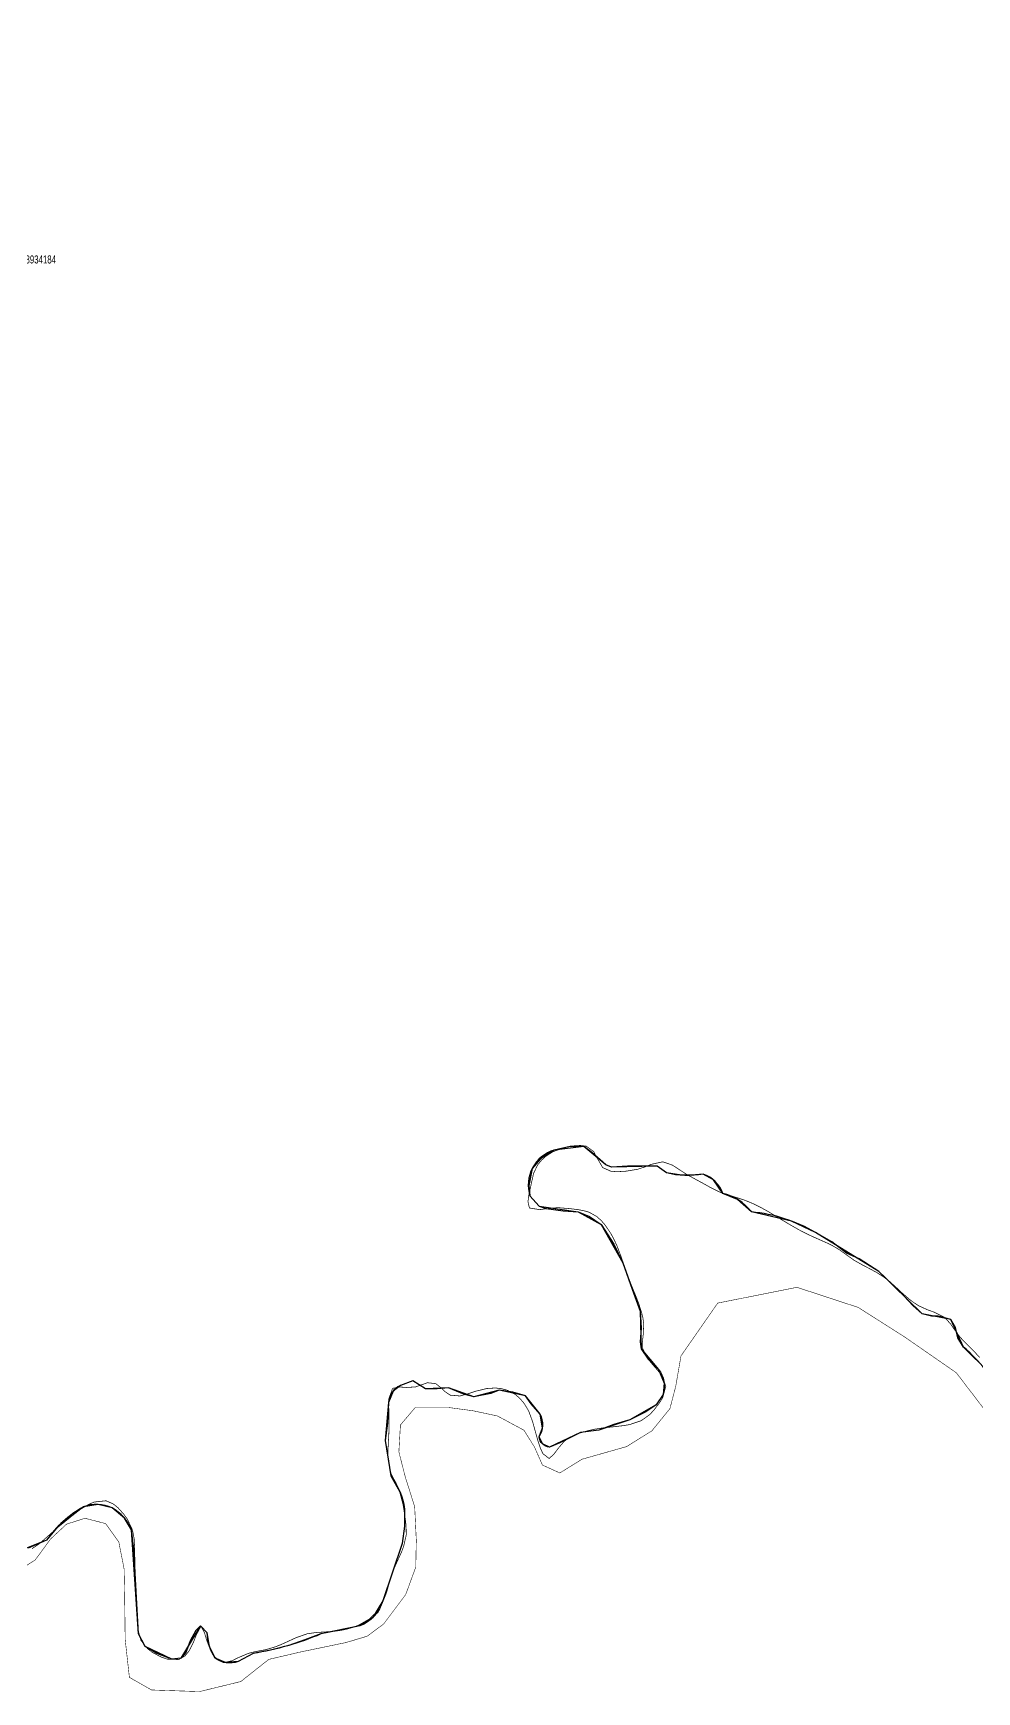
# Model space of a CAD drawing. Extents: x 204834 to 208707, y 4853033 to 4855981.
# Drawn here: x 207695.3 to 207930.9, y 4853033.3 to 4853447.8 of the extents above; entities that cross this region are included whole.
import ezdxf
from ezdxf.enums import TextEntityAlignment as Align

# ---------------------------------------------------------------- set-up
doc = ezdxf.new("R2010")
doc.units = 0
doc.header["$LTSCALE"] = 1.5
doc.header["$MEASUREMENT"] = 0
for name, color, linetype in [('CD-MALHA-LOTES', 40, 'CONTINUOUS'), ('CD_TXT_QUADRA', 7, 'CONTINUOUS'), ('HD-CURSO-PERENE', 170, 'CONTINUOUS'), ('LM-LIM-SETOR-FISCAL', 7, 'CONTINUOUS'), ('RU-QUADRAS', 6, 'CONTINUOUS')]:
    doc.layers.add(name, color=color, linetype=linetype)
doc.styles.add('ARIAL', font='ARIAL.TTF')
doc.linetypes.add('Limite', pattern='A,20,-3,[130,ltypeshp.shx,S=6.35,R=0,X=0,Y=0],-3,20', length=46)

msp = doc.modelspace()

# ---------------------------------------------------------------- linework, layer by layer
at = {"layer": 'CD-MALHA-LOTES', "linetype": 'Continuous'}
msp.add_lwpolyline([(207931.9, 4853115.2), (207929.61, 4853117.49), (207927.6, 4853119.5), (207926.17, 4853121.78), (207925.6, 4853124.36), (207924.45, 4853126.36), (207921.3, 4853127.22), (207919.58, 4853127.22), (207917.29, 4853127.79), (207915, 4853129.8), (207911.56, 4853133.52), (207906.43, 4853138.38), (207901.56, 4853141.53), (207898.41, 4853142.96), (207894.68, 4853145.82), (207890.67, 4853148.11), (207884.66, 4853150.98), (207874.63, 4853153.27), (207871.2, 4853156.41), (207867.47, 4853157.85), (207865.18, 4853161.28), (207862.6, 4853162.71), (207859.74, 4853162.42), (207857.16, 4853162.42), (207853.44, 4853163), (207851.15, 4853164.71), (207847.71, 4853164.71), (207843.7, 4853164.71), (207839.69, 4853164.43), (207838.26, 4853165), (207834.82, 4853168.15), (207832.82, 4853169.58), (207829.38, 4853169.58), (207825.37, 4853168.72), (207821.93, 4853166.43), (207819.93, 4853164.14), (207819.07, 4853159.85), (207819.35, 4853157.27), (207821.64, 4853154.7), (207823.36, 4853154.12), (207827.66, 4853153.55), (207831.38, 4853153.27), (207834.25, 4853152.12), (207837.11, 4853150.12), (207840.26, 4853145.25), (207842.55, 4853140.53), (207844.84, 4853133.95), (207846.85, 4853128.51), (207847.14, 4853124.22), (207846.85, 4853120.78), (207847.14, 4853119.07), (207848.85, 4853116.49), (207851.43, 4853113.91), (207852.86, 4853110.48), (207852.58, 4853107.62), (207850.86, 4853105.04), (207848.28, 4853103.33), (207844.27, 4853101.32), (207840.26, 4853100.18), (207836.54, 4853098.75), (207831.96, 4853098.17), (207826.8, 4853095.6), (207824.22, 4853094.45), (207822.5, 4853095.31), (207821.64, 4853097.03), (207822.5, 4853099.32), (207821.93, 4853102.75), (207819.64, 4853105.33), (207818.21, 4853107.33), (207815.06, 4853108.19), (207811.62, 4853108.76), (207809.62, 4853107.9), (207805.32, 4853107.05), (207803.03, 4853107.62), (207799.02, 4853109.34), (207796.15, 4853109.05), (207793.29, 4853109.05), (207790.14, 4853111.05), (207786.99, 4853109.91), (207785.18, 4853108.48), (207784.03, 4853105.62), (207783.75, 4853100.46), (207783.17, 4853096.17), (207784.03, 4853091.02), (207784.61, 4853087.3), (207786.9, 4853083.29), (207788.04, 4853079), (207788.04, 4853074.71), (207787.47, 4853070.41), (207782.6, 4853056.1), (207780.02, 4853051.81), (207776.87, 4853049.81), (207771.43, 4853048.66), (207767.13, 4853047.8), (207763.12, 4853046.37), (207759.11, 4853044.94), (207754.53, 4853043.8), (207750.24, 4853042.94), (207746.51, 4853040.94), (207743.36, 4853040.65), (207740.78, 4853041.79), (207739.35, 4853044.66), (207738.78, 4853048.09), (207737.06, 4853049.81), (207735.91, 4853048.66), (207734.48, 4853046.09), (207733.34, 4853042.94), (207732.19, 4853041.79), (207729.9, 4853041.51), (207726.18, 4853042.94), (207723.31, 4853044.66), (207721.59, 4853047.8), (207720.45, 4853068.98), (207719.87, 4853073.85), (207718.16, 4853076.71), (207715.01, 4853079.29), (207711.57, 4853080.14), (207707.85, 4853079.57), (207704.98, 4853077.57), (207701.54, 4853074.71), (207698.68, 4853071.27), (207694.1, 4853069.27)], dxfattribs=at)
at = {"layer": 'HD-CURSO-PERENE', "const_width": 0.18}
msp.add_lwpolyline([(207931.65, 4853116.89), (207929.88, 4853118.78), (207927.75, 4853120.88), (207926.73, 4853121.99), (207925.2, 4853124.05), (207924.34, 4853125.31), (207922.83, 4853126.94), (207920.19, 4853128.25), (207918.73, 4853128.76), (207916.52, 4853129.76), (207915.25, 4853130.56), (207914.04, 4853131.46), (207912.11, 4853133.16), (207911.02, 4853134.19), (207909.47, 4853135.6), (207908.3, 4853136.54), (207907.07, 4853137.4), (207905.8, 4853138.2), (207903.94, 4853139.2), (207902.6, 4853139.88), (207900.32, 4853141.16), (207897.88, 4853142.9), (207896.66, 4853143.78), (207894.77, 4853144.9), (207893.42, 4853145.55), (207892.04, 4853146.16), (207889.65, 4853147.23), (207888.3, 4853147.88), (207886.47, 4853148.82), (207883.87, 4853150.31), (207882.58, 4853151.08), (207880.34, 4853152.45), (207879.05, 4853153.23), (207876.82, 4853154.47), (207875.48, 4853155.14), (207874.1, 4853155.74), (207872.7, 4853156.29), (207870.13, 4853157.11), (207868.69, 4853157.54), (207866.72, 4853158.23), (207864.04, 4853159.58), (207862.73, 4853160.32), (207860.86, 4853161.33), (207858.24, 4853162.78), (207856.2, 4853164.13), (207854.88, 4853164.98), (207852.51, 4853165.79), (207849.64, 4853165.16), (207848.19, 4853164.57), (207846.28, 4853163.94), (207843.34, 4853163.45), (207841.09, 4853163.32), (207839.5, 4853163.45), (207837.51, 4853164.35), (207835.98, 4853166.97), (207835.27, 4853168.33), (207833.42, 4853169.69), (207831.9, 4853169.88), (207830.26, 4853169.77), (207827.88, 4853169.34), (207825.1, 4853168.32), (207823.35, 4853167.19), (207822.2, 4853166.15), (207821.25, 4853164.98), (207820.27, 4853162.95), (207819.61, 4853160), (207819.08, 4853157.5), (207818.85, 4853155.84), (207819.21, 4853154.25), (207821.78, 4853153.84), (207823.54, 4853154.09), (207826.31, 4853154.33), (207829.22, 4853154.1), (207831.2, 4853153.86), (207832.7, 4853153.6), (207834.15, 4853153.18), (207836.07, 4853152.09), (207837.18, 4853151.07), (207838.18, 4853149.91), (207839.48, 4853147.97), (207840.21, 4853146.65), (207841.06, 4853144.83), (207842.13, 4853142.03), (207842.62, 4853140.61), (207843.42, 4853138.31), (207843.93, 4853136.9), (207844.77, 4853134.73), (207845.9, 4853131.95), (207846.44, 4853130.55), (207847.22, 4853128.18), (207847.56, 4853126.72), (207847.75, 4853125.22), (207847.62, 4853122.53), (207847.45, 4853121.01), (207847.52, 4853119.06), (207848.83, 4853116.49), (207849.84, 4853115.28), (207851.58, 4853113.27), (207852.49, 4853111.98), (207853.27, 4853109.71), (207852.51, 4853106.9), (207851.68, 4853105.54), (207850.24, 4853103.67), (207849.18, 4853102.57), (207847.12, 4853101.1), (207844.3, 4853100.14), (207842.79, 4853099.88), (207840.77, 4853099.64), (207837.79, 4853099.33), (207835.44, 4853098.96), (207833.96, 4853098.63), (207831.77, 4853098.01), (207829.07, 4853096.82), (207827.84, 4853095.88), (207826.33, 4853094.09), (207825.33, 4853092.73), (207824.12, 4853091.66), (207822.57, 4853092.87), (207821.9, 4853094.39), (207821.29, 4853096.22), (207820.76, 4853098.14), (207820.02, 4853100.83), (207819.03, 4853103.53), (207817.87, 4853105.46), (207816.88, 4853106.62), (207815.72, 4853107.63), (207813.68, 4853108.71), (207812.21, 4853109.11), (207810.7, 4853109.27), (207808.59, 4853109.14), (207805.67, 4853108.43), (207803.38, 4853107.67), (207801.85, 4853107.28), (207799.46, 4853107.48), (207798.19, 4853108.33), (207797, 4853109.43), (207795.83, 4853110.36), (207793.75, 4853110.59), (207792.32, 4853110.07), (207790.77, 4853109.54), (207788.51, 4853109.4), (207786.88, 4853109.52), (207785.06, 4853109.18), (207784.12, 4853106.62), (207784.09, 4853104.87), (207784.15, 4853102.51), (207784.18, 4853099.59), (207784.09, 4853097.27), (207784, 4853095.77), (207783.93, 4853094.25), (207783.93, 4853091.99), (207784.06, 4853090.49), (207784.66, 4853087.92), (207785.95, 4853085.21), (207786.62, 4853083.86), (207787.43, 4853081.49), (207787.92, 4853078.52), (207788.24, 4853076.4), (207788.42, 4853074.91), (207788.46, 4853072.56), (207787.8, 4853069.65), (207787.26, 4853068.23), (207786.22, 4853065.94), (207785.6, 4853064.57), (207784.77, 4853062.5), (207783.96, 4853059.62), (207783.55, 4853058.17), (207782.56, 4853055.66), (207781.81, 4853054.34), (207780.91, 4853053.14), (207779.14, 4853051.48), (207776.54, 4853049.99), (207775.11, 4853049.45), (207773.62, 4853049.02), (207772.09, 4853048.7), (207770.54, 4853048.48), (207767.58, 4853048.27), (207766.07, 4853048.19), (207763.71, 4853047.85), (207760.91, 4853046.86), (207759.53, 4853046.22), (207757.17, 4853045.14), (207755.77, 4853044.59), (207753.51, 4853043.91), (207750.61, 4853043.35), (207749.14, 4853042.99), (207746.44, 4853041.85), (207745.01, 4853041.12), (207742.81, 4853040.61), (207740.55, 4853042.1), (207739.64, 4853043.59), (207738.6, 4853046.38), (207738.07, 4853048.18), (207737.21, 4853049.72), (207736.06, 4853047.62), (207735.36, 4853045.81), (207734.22, 4853043.54), (207733.24, 4853042.34), (207731.66, 4853041.41), (207728.77, 4853041.52), (207727.25, 4853042.05), (207725.06, 4853043.22), (207723.83, 4853044.15), (207722.21, 4853046.22), (207721.44, 4853049.07), (207721.3, 4853050.61), (207721.19, 4853052.99), (207721.06, 4853055.98), (207720.95, 4853058.72), (207720.9, 4853060.23), (207720.85, 4853061.73), (207720.76, 4853064.47), (207720.68, 4853067.47), (207720.62, 4853070.05), (207720.53, 4853071.56), (207720.11, 4853073.79), (207718.85, 4853076.47), (207717.95, 4853077.72), (207716.53, 4853079.31), (207715.33, 4853080.29), (207713.5, 4853081.09), (207710.56, 4853080.78), (207709.11, 4853080.15), (207707.25, 4853079.03), (207704.89, 4853077.2), (207702.94, 4853075.61), (207701.77, 4853074.67), (207700.62, 4853073.7), (207698.99, 4853072.24), (207696.73, 4853070.26), (207695.03, 4853069.12)], dxfattribs=at)
at = {"layer": 'LM-LIM-SETOR-FISCAL', "linetype": 'Limite', "ltscale": 0.1, "const_width": 0.13, "flags": 128}
msp.add_lwpolyline([(208132.13, 4853213.19), (208114.89, 4853209.76), (208079.6, 4853197.34), (208051.55, 4853180.72), (208025.58, 4853147.48), (208008.96, 4853121.51), (207990.27, 4853095.54), (207977.18, 4853074.27), (207977.18, 4853074.27), (207977.25, 4853074.22), (207977.18, 4853074.27), (207956.1, 4853085.93), (207945.82, 4853090.68), (207936.07, 4853099.64), (207925.79, 4853113.08), (207912.87, 4853122.04), (207901.27, 4853129.42), (207885.99, 4853134.43), (207866.22, 4853130.48), (207857.06, 4853117.3), (207855.74, 4853109.65), (207854.29, 4853104.12), (207849.81, 4853098.58), (207843.48, 4853094.63), (207832.35, 4853091.47), (207826.81, 4853088.04), (207822.46, 4853090.02), (207820.49, 4853094.5), (207817.85, 4853098.72), (207811.26, 4853102.27), (207805.07, 4853103.59), (207799.14, 4853104.38), (207790.7, 4853104.38), (207787.01, 4853100.03), (207786.62, 4853093.31), (207788.2, 4853087.12), (207790.57, 4853079.61), (207790.97, 4853071.24), (207790.84, 4853064.52), (207788.33, 4853057.66), (207782.8, 4853050.28), (207778.71, 4853047.25), (207773.44, 4853045.67), (207762.04, 4853043.3), (207754.13, 4853041.45), (207747.15, 4853035.92), (207736.87, 4853033.41), (207724.88, 4853033.81), (207719.34, 4853036.97), (207718.29, 4853046.46), (207718.15, 4853057.73), (207718.02, 4853064.06), (207716.7, 4853070.78), (207713.41, 4853075.39), (207708.27, 4853076.71), (207703.66, 4853075.26), (207699.7, 4853071.57), (207695.82, 4853066.3), (207691.07, 4853063.26), (207679.08, 4853063.26), (207668.54, 4853066.43), (207663.92, 4853071.17), (207660.23, 4853076.31), (207656.54, 4853081.71), (207653.12, 4853086.99), (207651.8, 4853094.76), (207650.35, 4853101.35), (207645.47, 4853108.07), (207638.75, 4853112.42), (207633.48, 4853114.13), (207625.51, 4853116.05), (207616.55, 4853118.55), (207607.72, 4853121.45), (207599.15, 4853123.03), (207589.26, 4853124.48), (207579.64, 4853122.9), (207567.98, 4853122.5), (207563.63, 4853123.29), (207559.41, 4853125.53), (207549.66, 4853131.07), (207540.31, 4853134.1), (207534.9, 4853135.16), (207526.34, 4853135.42), (207517.37, 4853134.63), (207509.86, 4853132.26), (207501.03, 4853132.12), (207496.16, 4853134.1), (207489.44, 4853138.19), (207485.09, 4853140.95), (207483.24, 4853145.3), (207433.38, 4853135.75), (207434.67, 4853127.72), (207426.82, 4853124.81), (207415.73, 4853122.98), (207396.77, 4853120.95), (207392.49, 4853119.11), (207387.47, 4853118.39), (207381.3, 4853117.24), (207376.56, 4853116.38), (207369.1, 4853115.23), (207357.97, 4853112.75), (207344.5, 4853111.15), (207333.42, 4853111.36), (207328.77, 4853111.37), (207320.7, 4853109.57), (207319.42, 4853105.86), (207317.92, 4853104.36), (207313.42, 4853103), (207306.84, 4853102), (207303.18, 4853099.75), (207300.74, 4853099.94), (207297.24, 4853101.27), (207294.36, 4853102.41), (207290.13, 4853102.41), (207285.91, 4853101.58), (207283.75, 4853100.66), (207281.89, 4853098.7), (207278.14, 4853097.67), (207267.11, 4853095.09), (207250.59, 4853091.4), (207242.24, 4853089.87), (207232.02, 4853089.01), (207225.74, 4853087.76), (207218.42, 4853086.81), (207208.78, 4853084.88), (207201.06, 4853083.36), (207192.55, 4853081.52), (207188.75, 4853080.47), (207183.81, 4853079.34), (207181.54, 4853078.81), (207178.97, 4853078.21), (207175.42, 4853077.24), (207161.51, 4853073.61), (207134.62, 4853067.5), (207121.18, 4853063.43), (207109.77, 4853060.98), (207083.02, 4853055.24), (207071.92, 4853053.66), (207063.04, 4853052.2), (207057.57, 4853051.22), (207048.59, 4853049.32), (207041.5, 4853047.9), (207028.02, 4853045.07), (207018.95, 4853043.22), (207009.04, 4853041.02), (207007.25, 4853052.87), (207006.42, 4853057.28), (207004.98, 4853065.92), (207003.06, 4853076.97), (207001.71, 4853082.51), (207000.15, 4853089.03), (206998.25, 4853095.75), (206995.98, 4853101.99), (206993.74, 4853107.81), (206987.39, 4853105.57), (206977.81, 4853100.47), (206967.6, 4853097.61), (206962.59, 4853093.58), (206958.92, 4853089.46), (206955.6, 4853082.5), (206950.01, 4853078.17), (206943.28, 4853074.5), (206936.66, 4853071.45), (206932.61, 4853069.6), (206929.01, 4853068.36), (206924.61, 4853067.87), (206920.58, 4853068.19), (206915.12, 4853068.72), (206902.95, 4853070.8), (206891.38, 4853067.85), (206880.4, 4853065.73), (206872.64, 4853064.04), (206858.24, 4853060.22), (206847.8, 4853057.54), (206840.17, 4853055.43), (206828.46, 4853052.32), (206822.53, 4853050.63), (206811.52, 4853047.66), (206803.01, 4853045.24), (206783.97, 4853039.27), (206779.35, 4853035.22), (206768.83, 4853039.64), (206726.11, 4853063.48), (206713.2, 4853068.45), (206676.44, 4853090.31), (206672.42, 4853095.9), (206668.43, 4853097.71), (206665.78, 4853098.35), (206614.27, 4853094.76), (206560.2, 4853092.06), (206527.07, 4853088.1), (206526.63, 4853090.28), (206436.89, 4853085.62), (206403.59, 4853083.9), (206378.69, 4853082.54), (206306.59, 4853077.18), (206281.43, 4853073.09), (206250.76, 4853068.13), (206249.32, 4853067.81), (206241.73, 4853106.06), (206174.74, 4853099.25), (206115.25, 4853096.39), (206097.24, 4853093.29), (206088.22, 4853093.5), (206047.56, 4853092.24), (205987.11, 4853086.63), (205973.22, 4853086.23), (205954.27, 4853084.91), (205875.14, 4853081.42), (205864.61, 4853080.53), (205796.33, 4853076.78), (205791.35, 4853076.88), (205760.46, 4853075.4), (205708.12, 4853073.2), (205697.96, 4853072.98), (205694.02, 4853072.84), (205648.48, 4853073.83), (205657.67, 4853139.89), (205663.09, 4853176.52), (205673.5, 4853240.08), (205679.81, 4853273), (205682.39, 4853291.1), (205686.45, 4853319.25), (205690.23, 4853344.16), (205693.06, 4853366.18), (205695.8, 4853385.06), (205698.77, 4853405.47), (205701.84, 4853427.15), (205703.38, 4853440.04), (205705.6, 4853461.25), (205707.13, 4853485.05), (205708.09, 4853504.93), (205707.25, 4853529.87), (205706.63, 4853547.82), (205704.33, 4853573.07), (205701.82, 4853593.22), (205697.65, 4853618.26), (205692.43, 4853645.81), (205685.96, 4853670.23), (205679.7, 4853691.73), (205670, 4853719.35), (205658.78, 4853745.51), (205610.54, 4853829.65), (205562.78, 4853902.04), (205476.94, 4854024.43), (205418.69, 4854109.18), (205356.81, 4854200.14), (205285.27, 4854304.56), (205232.63, 4854379.82), (205148.32, 4854500.33), (205059.6, 4854625.34), (204995.99, 4854716.47), (204934.98, 4854801.22), (204887.55, 4854871.19), (204871.08, 4854893.76), (204835.64, 4854946.28), (204834.25, 4854948.2), (204845.64, 4854959.83), (204876.75, 4854964.71), (204914.35, 4854970.84), (204996.87, 4854983.31), (205090.66, 4854997.71), (205105.98, 4854999.94), (205187.94, 4855012.05), (205245.94, 4855021.11), (205272.68, 4855025.85), (205289.82, 4855028.52), (205353.63, 4855038.1), (205379.87, 4855044.32), (205380.17, 4855053.59), (205399.55, 4855054.95), (205426.54, 4855056.03), (205437.99, 4855056.62), (205499.63, 4855060.67), (205539.31, 4855063.19), (205567.09, 4855064.98), (205582.41, 4855066.09), (205635.91, 4855070), (205692.95, 4855073.42), (205739.37, 4855076.32), (205755.85, 4855076.88), (205779.09, 4855078.91), (205796.39, 4855080.33), (205832.27, 4855082.2), (205855.36, 4855083.58), (205884.96, 4855084.97), (205904.85, 4855085.43), (205945.85, 4855088.06), (205975.45, 4855089.94), (205990.04, 4855090.61), (206010.45, 4855091.62), (206021.42, 4855091.93), (206022.38, 4855094.63), (206023.19, 4855099.07), (206023.73, 4855105.32), (206023.73, 4855114.57), (206023.61, 4855122.77), (206023.73, 4855128.91), (206023.31, 4855148.74), (206059.09, 4855155.08), (206090.43, 4855139.24), (206138.56, 4855111.07), (206178.75, 4855088.19), (206206.79, 4855072.52), (206222.46, 4855062.86), (206230.38, 4855057.64), (206237.19, 4855052.51), (206245.02, 4855046.96), (206277.61, 4855028.92), (206315.11, 4855009.06), (206322.43, 4855004.94), (206334.61, 4854998.15), (206344.05, 4854991.94), (206370.01, 4854978.16), (206377.13, 4854974.52), (206383.62, 4854970.88), (206391.86, 4854965.97), (206400.96, 4854960.99), (206409.67, 4854956.24), (206418.06, 4854951.81), (206428.03, 4854946.58), (206436.74, 4854941.99), (206446.39, 4854936.45), (206454.94, 4854931.86), (206463.33, 4854927.27), (206473.94, 4854921.41), (206483.44, 4854916.66), (206493.49, 4854911.28), (206502.2, 4854906.53), (206509.16, 4854902.73), (206517.55, 4854899.17), (206528.48, 4854896), (206549.69, 4854889.67), (206564.41, 4854883.97), (206567.2, 4854879.08), (206570.83, 4854883.26), (206576.05, 4854891.17), (206582.86, 4854902.57), (206588.24, 4854910.17), (206594.1, 4854919.67), (206601.38, 4854929.09), (206611.99, 4854937.95), (206625.76, 4854949.98), (206640.32, 4854965.18), (206646.34, 4854973.73), (206650.93, 4854980.7), (206656.31, 4854989.4), (206659.8, 4854993.84), (206666.37, 4855000.56), (206674.91, 4855008.32), (206682.51, 4855016.24), (206687.1, 4855021.3), (206689.8, 4855026.21), (206695.97, 4855035.87), (206702.46, 4855046.95), (206709.74, 4855060.01), (206715.44, 4855068.88), (206721.77, 4855075.21), (206727.79, 4855082.65), (206732.22, 4855088.66), (206736.5, 4855097.05), (206739.58, 4855106.79), (206740.85, 4855116.29), (206741.17, 4855125.63), (206741.64, 4855134.02), (206741.17, 4855142.09), (206742.12, 4855150.72), (206742.75, 4855160.06), (206742.43, 4855173.36), (206743.07, 4855183.81), (206745.76, 4855192.36), (206748.45, 4855197.74), (206758.11, 4855205.5), (206768.24, 4855208.82), (206775.2, 4855210.56), (206778.84, 4855212.3), (206783.44, 4855216.26), (206786.6, 4855221.64), (206789.29, 4855225.29), (206792.14, 4855229.4), (206795.63, 4855232.73), (206801.01, 4855234.47), (206808.45, 4855236.21), (206816.52, 4855237.63), (206822.22, 4855240.17), (206827.6, 4855242.54), (206831.4, 4855244.28), (206836.63, 4855244.44), (206839.95, 4855243.97), (206842.19, 4855243.65), (206845.62, 4855240.46), (206849.62, 4855235.99), (206854.58, 4855232.12), (206859.64, 4855229.78), (206864.76, 4855227.39), (206870.2, 4855225.04), (206874.73, 4855222.3), (206878.92, 4855219.29), (206882.98, 4855215.83), (206887.98, 4855212.7), (206893.95, 4855209.85), (206900.29, 4855207.85), (206907.15, 4855206.19), (206913.73, 4855205.04), (206920.81, 4855203.6), (206927.56, 4855201.94), (206933.6, 4855200.48), (206939.89, 4855199.17), (206945.67, 4855197.5), (206951.88, 4855196.77), (206955.65, 4855197.17), (206957.31, 4855197.34), (206961.86, 4855199.66), (206966.53, 4855198.43), (206972.05, 4855197.76), (206977.41, 4855196.39), (206983.23, 4855195.87), (206988.52, 4855195.58), (206994.38, 4855194.99), (206999.44, 4855194.4), (207005.61, 4855193.62), (207012.36, 4855193.6), (207017.57, 4855195.37), (207023.03, 4855199.41), (207027.73, 4855202.05), (207032.27, 4855204.91), (207036.83, 4855207.98), (207041.71, 4855210.66), (207047.65, 4855212.46), (207053.63, 4855214.05), (207060.03, 4855216.42), (207065.62, 4855219.18), (207071.3, 4855222.28), (207076, 4855226.44), (207079.82, 4855231.03), (207081.1, 4855236.76), (207082.6, 4855241.31), (207088.02, 4855243.94), (207090.58, 4855249.59), (207089.81, 4855256.18), (207088.3, 4855261.39), (207091.68, 4855264.78), (207096.44, 4855266.15), (207101.11, 4855269.63), (207105.02, 4855274.18), (207109.74, 4855275.56), (207115.56, 4855275.11), (207120.83, 4855274.22), (207125.84, 4855273.37), (207131.74, 4855271.63), (207137.13, 4855270.1), (207140.28, 4855270.08), (207149.52, 4855272.92), (207159.75, 4855279.15), (207168.21, 4855287.16), (207178.44, 4855293.84), (207190.46, 4855299.18), (207198.91, 4855306.29), (207210.48, 4855312.52), (207226.05, 4855320.31), (207238.96, 4855331.88), (207248.75, 4855350.57), (207250.97, 4855379.94), (207256.76, 4855404.86), (207263.43, 4855423.99), (207271.89, 4855446.69), (207282.57, 4855472.94), (207294.81, 4855494.97), (207326.84, 4855524.34), (207365.56, 4855558.16), (207387.07, 4855586.87), (207407.16, 4855615.16), (207422.96, 4855638.92), (207434.53, 4855666.07), (207438.09, 4855689.65), (207436.31, 4855734.15), (207437.65, 4855776.65), (207435.87, 4855804.68), (207437.2, 4855838.5), (207442.99, 4855862.09), (207450.11, 4855888.79), (207460.34, 4855908.81), (207484.89, 4855935.84), (207514.89, 4855951.47), (207555.87, 4855955.7), (207618.39, 4855944.29), (207657.68, 4855935.84), (207679.23, 4855930.77), (207701.08, 4855927.5), (207727.34, 4855933.29), (207757.59, 4855943.08), (207797.2, 4855948.42), (207840.36, 4855943.52), (207880.86, 4855931.06), (207908.47, 4855922.08), (207928.08, 4855916.75), (207978.98, 4855907.33), (207988.92, 4855905.77), (208022.36, 4855902.14), (208058.85, 4855901.25), (208090, 4855903.03), (208114.96, 4855908.68), (208130.68, 4855913.81), (208161.85, 4855928.41), (208188.89, 4855948.62), (208218.29, 4855981.06), (208246.45, 4855971.34), (208278.32, 4855947.49), (208315.9, 4855902.87), (208367.57, 4855812.45), (208407.49, 4855740.82), (208443.9, 4855682.11), (208501.44, 4855564.09), (208520.23, 4855513.59), (208554.28, 4855420.83), (208582.46, 4855346.85), (208608.3, 4855254.08), (208634.13, 4855164.83), (208662.31, 4855069.71), (208689.32, 4854981.64), (208696.37, 4854928.8), (208702.51, 4854871.1), (208702.64, 4854844.17), (208698.6, 4854815.34), (208685.17, 4854772.09), (208669.12, 4854736.78), (208666.53, 4854731.08), (208618.81, 4854675.16), (208569.26, 4854639.06), (208558.41, 4854631.16), (208530.44, 4854622.7), (208494.29, 4854611.78), (208442.09, 4854593.13), (208386.91, 4854561.82), (208367.53, 4854543.92), (208320.55, 4854507.76), (208301.91, 4854481.66), (208287, 4854448.85), (208272.08, 4854390.69), (208264.63, 4854342.97), (208264.41, 4854341.07), (208259.41, 4854296.74), (208259.41, 4854241.19), (208259.41, 4854191.98), (208256.43, 4854122.63), (208248.97, 4854065.96), (208232.56, 4854015.63), (208216.16, 4853966.42), (208198.26, 4853911.24), (208184.84, 4853872.46), (208177.39, 4853828.47), (208173.66, 4853792.31), (208166.95, 4853749.8), (208162.4, 4853719.3), (208164.42, 4853685.56), (208172.06, 4853630.34), (208197.55, 4853545.38), (208223.89, 4853510.55), (208245.13, 4853460.42), (208259.57, 4853406.68), (208260.42, 4853403.5), (208260.52, 4853398.64), (208261.27, 4853362.72), (208252.77, 4853293.05), (208222.19, 4853252.27), (208166.97, 4853226.79)], close=True, dxfattribs=at)
at = {"layer": 'RU-QUADRAS', "color": 6, "linetype": 'Continuous'}
msp.add_lwpolyline([(207937.05, 4853107.19, 0.107409), (207927.6, 4853119.5), (207924.45, 4853126.36), (207917.29, 4853127.79), (207906.43, 4853138.38), (207890.67, 4853148.11, 0.110977), (207874.63, 4853153.27, 0.188618), (207867.47, 4853157.85, 0.242604), (207862.6, 4853162.71, -0.10434), (207853.44, 4853163), (207851.15, 4853164.71), (207839.69, 4853164.43), (207838.26, 4853165), (207832.82, 4853169.58), (207825.37, 4853168.72, 0.41503), (207819.35, 4853157.27), (207821.64, 4853154.7), (207831.38, 4853153.27), (207837.11, 4853150.12), (207842.55, 4853140.53), (207846.85, 4853128.51), (207847.14, 4853119.07), (207851.43, 4853113.91, -0.251399), (207852.58, 4853107.62), (207850.86, 4853105.04), (207844.27, 4853101.32), (207836.54, 4853098.75), (207831.96, 4853098.17), (207824.22, 4853094.45, -0.333333), (207821.64, 4853097.03, 0.268124), (207821.93, 4853102.75), (207818.21, 4853107.33), (207811.62, 4853108.76), (207805.32, 4853107.05), (207799.02, 4853109.34), (207793.29, 4853109.05), (207790.14, 4853111.05), (207786.99, 4853109.91, 0.265933), (207784.03, 4853105.62), (207783.17, 4853096.17), (207784.61, 4853087.3, -0.130303), (207788.04, 4853079), (207788.04, 4853074.71), (207787.47, 4853070.41), (207782.6, 4853056.1, -0.236068), (207776.87, 4853049.81), (207767.13, 4853047.8, -0.060463), (207750.24, 4853042.94), (207746.51, 4853040.94, -0.259537), (207740.78, 4853041.79, -0.149896), (207738.78, 4853048.09), (207737.06, 4853049.81), (207732.19, 4853041.79), (207729.9, 4853041.51), (207723.31, 4853044.66), (207721.59, 4853047.8), (207719.87, 4853073.85, 0.174578), (207715.01, 4853079.29, 0.199736), (207707.85, 4853079.57, 0.110899), (207698.68, 4853071.27), (207689.51, 4853067.55)], format="xyb", dxfattribs=at)

# ---------------------------------------------------------------- texts
at = {"layer": 'CD_TXT_QUADRA', "linetype": 'Continuous', "style": 'ARIAL', "width": 0.7}
msp.add_text('318934184', height=2, dxfattribs=at).set_placement((207696.12, 4853391.27), align=Align.MIDDLE)

doc.saveas('drawing.dxf')
